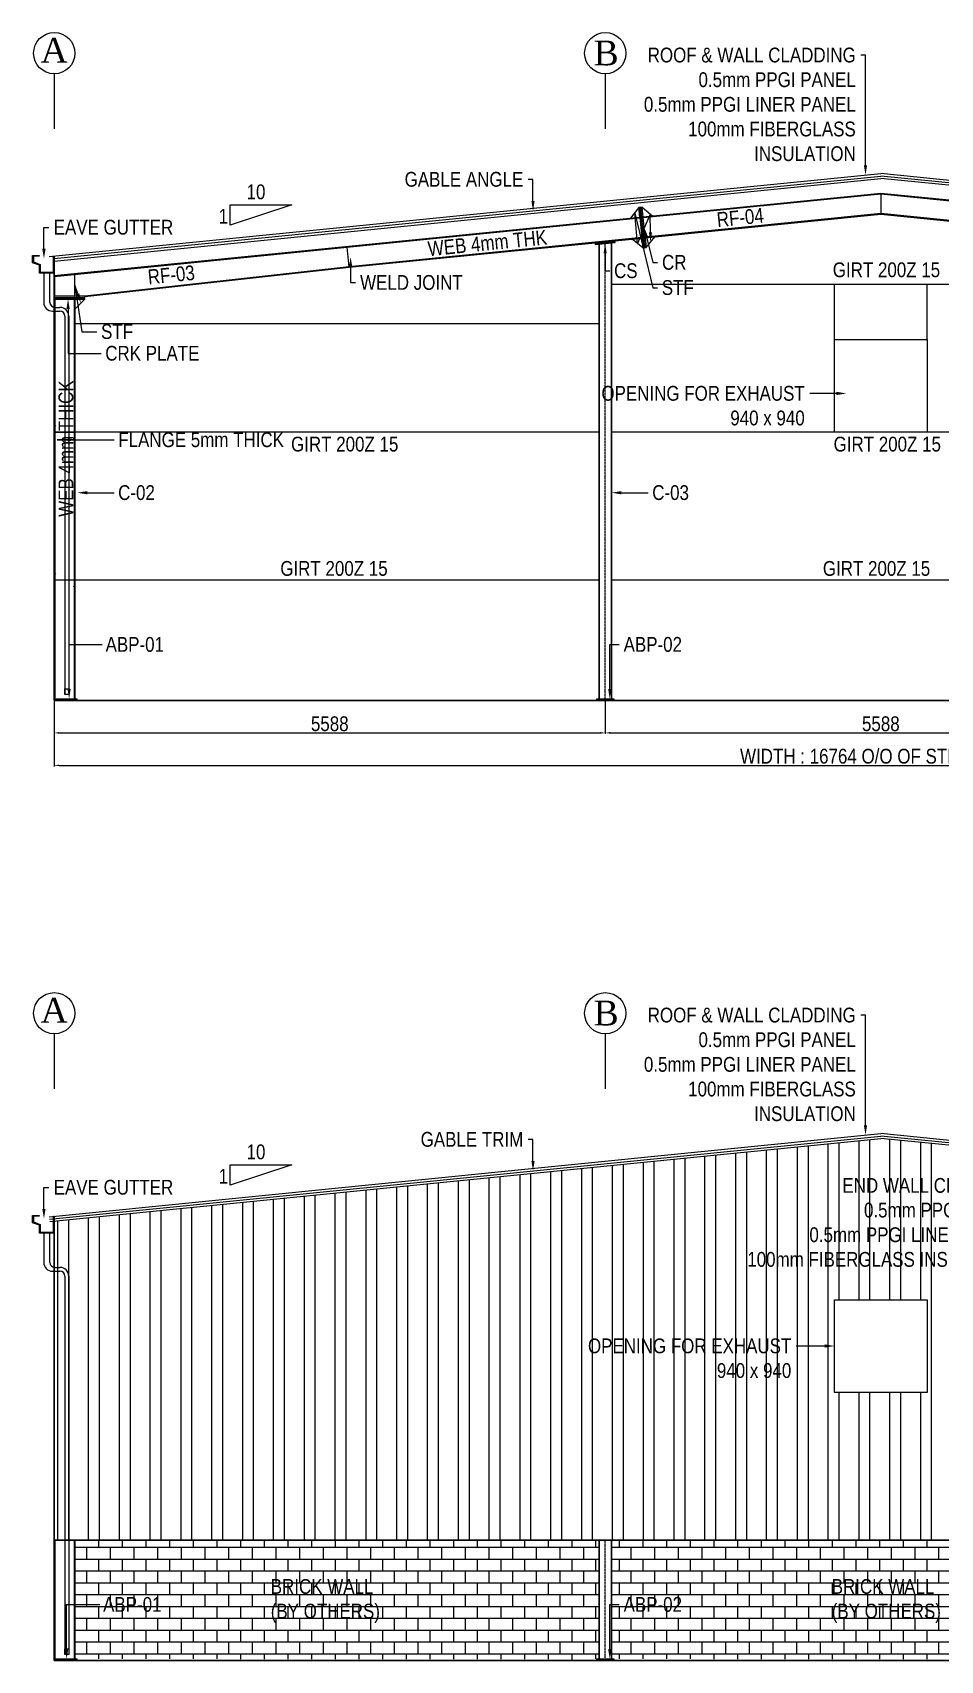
# Model space of a CAD drawing. Header units: millimetres. Extents: x 0 to 2669304, y -3314102 to 0.
# Drawn here: x 2424559 to 2433765, y -3232810 to -3216300 of the extents above; entities that cross this region are included whole.
import ezdxf
from ezdxf import colors
from ezdxf.entities.mleader import LeaderData, LeaderLine
from ezdxf.math import Vec2, Vec3

# ---------------------------------------------------------------- set-up
doc = ezdxf.new("R2010")
doc.units = ezdxf.units.MM
doc.header["$LTSCALE"] = 0.4
doc.header["$MEASUREMENT"] = 0
doc.header["$PDMODE"] = 34
doc.linetypes.add('CENTER', pattern=[2, 1.25, -0.25, 0.25, -0.25])
for name, color, linetype, lineweight in [('Base Plate', 114, 'Continuous', 20), ('brick HATCH', 23, 'Continuous', 5), ('CR Plate', 41, 'Continuous', 20), ('CRK Plate', 54, 'Continuous', 20), ('CS Plate', 30, 'Continuous', 18), ('Dim1', 147, 'Continuous', 20), ('EAVE GUTTER', 37, 'Continuous', 20), ('Grid', 202, 'CENTER', 18), ('Outer Line', 1, 'Continuous', 30), ('PLT', 34, 'Continuous', 15), ('Roof Sheet1', 253, 'Continuous', 0), ('Steel', 1, 'Continuous', 30)]:
    doc.layers.add(name, color=color, linetype=linetype, lineweight=lineweight)
for name, color, linetype in [('GABLE ANGLE', 165, 'Continuous'), ('Purlan', 46, 'Continuous'), ('stifners', 94, 'Continuous'), ('Thin', 6, 'Continuous'), ('Wall Panel', 76, 'Continuous'), ('Weld Joint', 140, 'Continuous')]:
    doc.layers.add(name, color=color, linetype=linetype)
doc.styles.add('style2', font='ARIALN.TTF')
doc.dimstyles.new('H.M.A', dxfattribs={"dimtxt": 37.0005, "dimasz": 20, "dimexe": 8, "dimexo": 10, "dimgap": 5, "dimtad": 3, "dimdec": 0, "dimrnd": 1, "dimzin": 0, "dimdsep": 46, "dimtxsty": 'style2', "dimcen": 0.09, "dimclrd": 152, "dimclre": 152, "dimclrt": 1, "dimadec": 0, "dimazin": 0, "dimtfac": 1, "dimtdec": 0, "dimtix": 1, "dimtmove": 1, "dimatfit": 3, "dimfxl": 0, "dimtolj": 1, "dimtzin": 0, "dimlwd": 5, "dimlwe": 5, "dimarcsym": 0})

# ---------------------------------------------------------------- blocks, each defined once
blk = doc.blocks.new('A$C252068E4')
at = {"layer": 'Purlan'}
h = blk.add_hatch(color=256, dxfattribs=at)
h.dxf.hatch_style = 1
h.paths.add_polyline_path([(70, 200), (10, 200), (0, 190), (1, 189), (11, 198), (68, 198), (68, 0), (128, 0), (138, 10), (137, 11), (128, 1), (70, 1)])
for p, q in [((10, 200), (0, 190)), ((1, 189), (0, 190)), ((11, 198), (1, 189)), ((10, 200), (70, 200)), ((11, 198), (68, 198)), ((68, 198), (68, 0)), ((70, 200), (70, 1)), ((70, 1), (128, 1)), ((128, 1), (137, 11)), ((128, 0), (138, 10)), ((138, 10), (137, 11)), ((68, 0), (128, 0))]:
    blk.add_line(p, q, dxfattribs=at)
blk = doc.blocks.new('*D758')
at = {"layer": 'Defpoints', "color": 0}
for p in [(2424779, -3223073), (2430367, -3223073), (2430367, -3223403)]:
    blk.add_point(p, dxfattribs=at)
at = {"layer": 'Dim1', "color": 152, "lineweight": 5}
for p, q in [((2424779, -3223083), (2424779, -3223413)), ((2430367, -3223083), (2430367, -3223413)), ((2424829, -3223403), (2430317, -3223403))]:
    blk.add_line(p, q, dxfattribs=at)
at = {"layer": 'Dim1', "color": 152}
for points in [[(2424829, -3223394), (2424829, -3223411), (2424779, -3223403)], [(2430317, -3223394), (2430317, -3223411), (2430367, -3223403)]]:
    blk.add_solid(points, dxfattribs=at)
at = {"layer": 'Dim1', "color": 1, "insert": (2427573, -3223311), "char_height": 150, "attachment_point": 5, "style": 'style2'}
blk.add_mtext('\\A1;5588', dxfattribs=at)
blk = doc.blocks.new('*D759')
at = {"layer": 'Defpoints', "color": 0}
for p in [(2430367, -3223073), (2435955, -3223073), (2435955, -3223403)]:
    blk.add_point(p, dxfattribs=at)
at = {"layer": 'Dim1', "color": 152, "lineweight": 5}
for p, q in [((2430367, -3223083), (2430367, -3223413)), ((2435955, -3223083), (2435955, -3223413)), ((2430417, -3223403), (2435905, -3223403))]:
    blk.add_line(p, q, dxfattribs=at)
at = {"layer": 'Dim1', "color": 152}
for points in [[(2430417, -3223394), (2430417, -3223411), (2430367, -3223403)], [(2435905, -3223394), (2435905, -3223411), (2435955, -3223403)]]:
    blk.add_solid(points, dxfattribs=at)
at = {"layer": 'Dim1', "color": 1, "insert": (2433161, -3223311), "char_height": 150, "attachment_point": 5, "style": 'style2'}
blk.add_mtext('\\A1;5588', dxfattribs=at)
blk = doc.blocks.new('*D757')
at = {"layer": 'Defpoints', "color": 0}
for p in [(2424779, -3223403), (2441543, -3223403), (2441543, -3223732)]:
    blk.add_point(p, dxfattribs=at)
at = {"layer": 'Dim1', "color": 152, "lineweight": 5}
for p, q in [((2424779, -3223413), (2424779, -3223742)), ((2441543, -3223413), (2441543, -3223742)), ((2424829, -3223732), (2441493, -3223732))]:
    blk.add_line(p, q, dxfattribs=at)
at = {"layer": 'Dim1', "color": 152}
for points in [[(2424829, -3223724), (2424829, -3223740), (2424779, -3223732)], [(2441493, -3223724), (2441493, -3223740), (2441543, -3223732)]]:
    blk.add_solid(points, dxfattribs=at)
at = {"layer": 'Dim1', "color": 1, "insert": (2433161, -3223640), "char_height": 150, "attachment_point": 5, "style": 'style2'}
blk.add_mtext('\\A1;WIDTH : 16764 O/O OF STEEL LINE', dxfattribs=at)

msp = doc.modelspace()

# ---------------------------------------------------------------- hatches: boundary and pattern name
at = {"layer": 'brick HATCH'}
h = msp.add_hatch(dxfattribs=at)
h.set_pattern_fill('AR-B816', color=256, scale=15)
h.set_pattern_definition([(0, (95550.79, -864302.17), (0, 120), []), (90, (95550.79, -864302.17), (-120, 120), [120, -120])])
h.paths.add_polyline_path([(2430304.5902, -3231591.0365), (2424989.0902, -3231591.0365), (2424989.0902, -3232794.0365), (2425014.0902, -3232794.0365), (2430264.5902, -3232799.119), (2430264.5902, -3232794.0365), (2430304.5902, -3232794.0365)])
h.paths.add_polyline_path([(2435892.5902, -3231591.0365), (2430429.5902, -3231591.0365), (2430429.5902, -3232794.0365), (2430469.5902, -3232794.0365), (2435852.5902, -3232801.8144), (2435852.5902, -3232794.0365), (2435892.5902, -3232794.0365)])
h.paths.add_polyline_path([(2441333.0902, -3231591.0365), (2436017.5902, -3231591.0365), (2436017.5902, -3232794.0365), (2436057.5902, -3232794.0365), (2441308.0902, -3232809.3511), (2441308.0902, -3232794.0365), (2441333.0902, -3232794.0365)])
h.paths.add_polyline_path([(2425253.0822, -3232399.2002), (2425920.4082, -3232399.2002), (2425920.4082, -3232086.9219), (2425253.0822, -3232086.9219)], flags=24)
h.paths.add_polyline_path([(2426924.4696, -3232471.5847), (2428109.1218, -3232471.5847), (2428109.1218, -3231906.6461), (2426924.4696, -3231906.6461)], flags=24)
h.paths.add_polyline_path([(2430519.634, -3232399.2002), (2431186.9601, -3232399.2002), (2431186.9601, -3232086.9219), (2430519.634, -3232086.9219)], flags=24)
h.paths.add_polyline_path([(2435144.122, -3232399.2002), (2435811.4481, -3232399.2002), (2435811.4481, -3232086.9219), (2435144.122, -3232086.9219)], flags=24)
h.paths.add_polyline_path([(2432612.914, -3232471.5847), (2433797.5661, -3232471.5847), (2433797.5661, -3231906.6461), (2432612.914, -3231906.6461)], flags=24)
h.paths.add_polyline_path([(2440433.3887, -3232399.2002), (2441100.7148, -3232399.2002), (2441100.7148, -3232086.9219), (2440433.3887, -3232086.9219)], flags=24)
h.paths.add_polyline_path([(2438218.5163, -3232471.5847), (2439403.1684, -3232471.5847), (2439403.1684, -3231906.6461), (2438218.5163, -3231906.6461)], flags=24)
at = {"layer": 'EAVE GUTTER'}
h = msp.add_hatch(color=256, dxfattribs=at)
h.dxf.hatch_style = 1
h.paths.add_polyline_path([(2424636.2852, -3218650.7761), (2424567.754, -3218625.5206), (2424567.754, -3218568.8487), (2424626.8375, -3218568.8487), (2424626.8375, -3218560.3797), (2424559.285, -3218560.3797), (2424559.285, -3218635.4349), (2424628.2967, -3218659.7067), (2424628.2967, -3218739.2998), (2424779.0902, -3218739.3014), (2424779.0902, -3218567.7377), (2424770.6212, -3218567.7377), (2424770.6212, -3218730.8325), (2424636.2852, -3218730.8325)])
h = msp.add_hatch(color=256, dxfattribs=at)
h.dxf.hatch_style = 1
h.paths.add_polyline_path([(2424636.2852, -3228387.5475), (2424567.754, -3228362.292), (2424567.754, -3228305.6201), (2424626.8375, -3228305.6201), (2424626.8375, -3228297.1511), (2424559.285, -3228297.1511), (2424559.285, -3228372.2063), (2424628.2967, -3228396.4781), (2424628.2967, -3228476.0712), (2424779.0902, -3228476.0728), (2424779.0902, -3228304.5091), (2424770.6212, -3228304.5091), (2424770.6212, -3228467.6039), (2424636.2852, -3228467.6039)])
at = {"layer": 'Wall Panel'}
h = msp.add_hatch(dxfattribs=at)
h.set_pattern_fill('STEEL', color=256, scale=2500, angle=45)
h.set_pattern_definition([(90, (95550.8, -864302.17), (-312.5, 6e-14), []), (90, (95440.3, -864191.68), (-312.5, 6e-14), [])])
h.paths.add_polyline_path([(2441543.0902, -3228354.7585), (2433161.0902, -3227516.5585), (2424779.0902, -3228354.7585), (2424779.0902, -3231591.0365), (2441543.0902, -3231591.0365)])
h.paths.add_polyline_path([(2433631.0902, -3230091.0365), (2432691.0902, -3230091.0365), (2432691.0902, -3229151.0365), (2433631.0902, -3229151.0365)], flags=16)
h.paths.add_polyline_path([(2437111.0902, -3230091.0365), (2437111.0902, -3229151.0365), (2438051.0902, -3229151.0365), (2438051.0902, -3230091.0365)], flags=16)
h.paths.add_polyline_path([(2439549.0902, -3230091.0365), (2439549.0902, -3229151.0365), (2440489.0902, -3229151.0365), (2440489.0902, -3230091.0365)], flags=16)
h.paths.add_polyline_path([(2430156.7856, -3230029.6313), (2432299.2481, -3230029.6313), (2432299.2481, -3229466.7391), (2430156.7856, -3229466.7391)], flags=24)
h.paths.add_polyline_path([(2434712.9415, -3229728.6506), (2436855.404, -3229728.6506), (2436855.404, -3229165.7583), (2434712.9415, -3229165.7583)], flags=24)
h.paths.add_polyline_path([(2431708.0042, -3228909.473), (2434561.6877, -3228909.473), (2434561.6877, -3227839.2138), (2431708.0042, -3227839.2138)], flags=24)

# ---------------------------------------------------------------- linework, layer by layer
at = {"layer": 'Base Plate'}
for points in [[(2424779.0902, -3223057.2651), (2425009.0902, -3223057.2651), (2425009.0902, -3223073.2651), (2424779.0902, -3223073.2651)], [(2430279.5902, -3223057.2651), (2430454.5902, -3223057.2651), (2430454.5902, -3223073.2651), (2430279.5902, -3223073.2651)], [(2424779.0902, -3232794.0365), (2425009.0902, -3232794.0365), (2425009.0902, -3232810.0365), (2424779.0902, -3232810.0365)], [(2430279.5902, -3232794.0365), (2430454.5902, -3232794.0365), (2430454.5902, -3232810.0365), (2430279.5902, -3232810.0365)]]:
    msp.add_lwpolyline(points, close=True, dxfattribs=at)
at = {"layer": 'CR Plate'}
for points in [[(2430724.0634, -3218073.7391), (2430708.1428, -3218075.3312), (2430748.9394, -3218483.2964), (2430764.86, -3218481.7044)], [(2430739.984, -3218072.1471), (2430724.0634, -3218073.7391), (2430764.86, -3218481.7044), (2430780.7806, -3218480.1123)]]:
    msp.add_lwpolyline(points, close=True, dxfattribs=at)
at = {"layer": 'CRK Plate'}
for points in [[(2425089.0902, -3218973.2601), (2424779.0902, -3218973.2601), (2424779.0902, -3218989.2601), (2425089.0902, -3218989.2601)], [(2425089.0902, -3218989.2601), (2424779.0902, -3218989.2601), (2424779.0902, -3219005.2601), (2425089.0902, -3219005.2601)]]:
    msp.add_lwpolyline(points, close=True, dxfattribs=at)
at = {"layer": 'CS Plate'}
for points in [[(2430467.2026, -3218418.0063), (2430466.0085, -3218406.0658), (2430263.3956, -3218426.3271), (2430264.5897, -3218438.2675)], [(2430468.3966, -3218429.9467), (2430467.2026, -3218418.0063), (2430264.5897, -3218438.2675), (2430265.7837, -3218450.208)]]:
    msp.add_lwpolyline(points, close=True, dxfattribs=at)
at = {"layer": 'EAVE GUTTER'}
for p, q in [((2424735.2447, -3219036.6349), (2424735.2443, -3218739.3009)), ((2424760.8883, -3219125.3804), (2424839.1903, -3219125.3804)), ((2424779.0902, -3219086.6349), (2424837.2654, -3219086.6349)), ((2424887.2654, -3219175.3804), (2424887.2654, -3223012.0422)), ((2424926.0109, -3219175.3804), (2424926.0109, -3223012.0422)), ((2424735.1382, -3228773.4063), (2424735.1379, -3228476.0723)), ((2424760.7819, -3228862.1518), (2424839.0838, -3228862.1518)), ((2424778.9837, -3228823.4063), (2424837.1589, -3228823.4063)), ((2424887.1589, -3228912.1518), (2424887.1589, -3232748.8136)), ((2424925.9044, -3228912.1518), (2424925.9044, -3232748.8136))]:
    msp.add_line(p, q, dxfattribs=at)
for points in [[(2424779.0902, -3218567.7377), (2424779.0902, -3218739.3014), (2424628.2967, -3218739.2998), (2424628.2967, -3218659.7067), (2424559.285, -3218635.4349), (2424559.285, -3218560.3797), (2424626.8375, -3218560.3797), (2424626.8375, -3218568.8487), (2424567.754, -3218568.8487), (2424567.754, -3218625.5206), (2424636.2852, -3218650.7761), (2424636.2852, -3218730.8325), (2424770.6212, -3218730.8325), (2424770.6212, -3218567.7377)], [(2424926.0109, -3223012.0422), (2424887.2654, -3223012.0422), (2424887.2654, -3222954.9784), (2424926.0109, -3222954.9784)], [(2424779.0902, -3228304.5091), (2424779.0902, -3228476.0728), (2424628.2967, -3228476.0712), (2424628.2967, -3228396.4781), (2424559.285, -3228372.2063), (2424559.285, -3228297.1511), (2424626.8375, -3228297.1511), (2424626.8375, -3228305.6201), (2424567.754, -3228305.6201), (2424567.754, -3228362.292), (2424636.2852, -3228387.5475), (2424636.2852, -3228467.6039), (2424770.6212, -3228467.6039), (2424770.6212, -3228304.5091)], [(2424925.9044, -3232748.8136), (2424887.1589, -3232748.8136), (2424887.1589, -3232691.7498), (2424925.9044, -3232691.7498)]]:
    msp.add_lwpolyline(points, close=True, dxfattribs=at)
for points in [[(2424672.1425, -3218739.3006), (2424672.1429, -3219036.6349)], [(2424672.0361, -3228476.072), (2424672.0365, -3228773.4063)]]:
    msp.add_lwpolyline(points, dxfattribs=at)
for centre, radius, start, end in [((2424760.8883, -3219036.6349), 88.7455, 180, 270), ((2424785.2447, -3219036.6349), 50, 180, 270), ((2424837.2654, -3219175.3804), 88.7455, 0, 90), ((2424837.2654, -3219175.3804), 50, 0, 90), ((2424760.7819, -3228773.4063), 88.7455, 180, 270), ((2424785.1382, -3228773.4063), 50, 180, 270), ((2424837.1589, -3228912.1518), 88.7455, 0, 90), ((2424837.1589, -3228912.1518), 50, 0, 90)]:
    msp.add_arc(centre, radius, start, end, dxfattribs=at)
at = {"layer": 'GABLE ANGLE'}
for p, q in [((2424779.0902, -3218592.8624), (2433161.0902, -3217754.6624)), ((2424779.0902, -3218617.9871), (2433161.0902, -3217779.7871)), ((2441543.0902, -3218592.8624), (2433161.0902, -3217754.6624)), ((2441543.0902, -3218617.9871), (2433161.0902, -3217779.7871)), ((2424731.5778, -3228334.385), (2433161.0902, -3227491.4338)), ((2424734.0654, -3228359.2609), (2433161.0902, -3227516.5585)), ((2441590.6026, -3228334.385), (2433161.0902, -3227491.4338)), ((2441588.115, -3228359.2609), (2433161.0902, -3227516.5585))]:
    msp.add_line(p, q, dxfattribs=at)
at = {"layer": 'Grid', "color": 202, "linetype": 'ByBlock'}
for p, q in [((2424779.0902, -3216718.5254), (2424779.0902, -3217277.6164)), ((2430367.0902, -3216718.5254), (2430367.0902, -3217277.6164)), ((2424779.0902, -3226455.2968), (2424779.0902, -3227014.3878)), ((2430367.0902, -3226455.2968), (2430367.0902, -3227014.3878))]:
    msp.add_line(p, q, dxfattribs=at)
at = {"layer": 'Grid'}
for p, q in [((2430367.0902, -3223057.2651), (2430367.0902, -3218440.0774)), ((2430367.0902, -3232794.0365), (2430367.0902, -3231591.0365))]:
    msp.add_line(p, q, dxfattribs=at)
at = {"layer": 'Grid', "color": 202, "linetype": 'ByBlock'}
for centre in [(2424779.0902, -3216509.1708), (2430367.0902, -3216509.1708), (2424779.0902, -3226245.9422), (2430367.0902, -3226245.9422)]:
    msp.add_circle(centre, 209.3546, dxfattribs=at)
at = {"layer": 'Outer Line'}
for p, q in [((2430749.9344, -3218171.6508), (2433161.0902, -3217930.5352)), ((2430750.4319, -3218176.626), (2433161.0902, -3217935.5601)), ((2435572.2459, -3218171.6508), (2433161.0902, -3217930.5352)), ((2435571.7484, -3218176.626), (2433161.0902, -3217935.5601)), ((2430770.3327, -3218375.6334), (2433161.0902, -3218136.5576)), ((2430770.8302, -3218380.6086), (2433161.0902, -3218141.5826)), ((2435551.8477, -3218375.6334), (2433161.0902, -3218136.5576)), ((2435551.3502, -3218380.6086), (2433161.0902, -3218141.5826)), ((2424779.0902, -3218768.7352), (2430718.0932, -3218174.8349)), ((2424779.0902, -3218773.7601), (2430718.5907, -3218179.8101)), ((2427769.3005, -3218675.7366), (2430738.4915, -3218378.8175)), ((2427769.798, -3218680.7118), (2430263.8931, -3218431.3023)), ((2430304.5902, -3223057.2651), (2430304.5902, -3218446.3274)), ((2430429.5902, -3223057.2651), (2430429.5902, -3218433.8274)), ((2430466.506, -3218411.041), (2430738.989, -3218383.7927)), ((2424779.0902, -3223073.2651), (2424779.0902, -3218567.7377)), ((2425089.0902, -3218973.2601), (2427769.3005, -3218675.7366)), ((2425089.0902, -3218978.2851), (2427769.798, -3218680.7118)), ((2424779.0902, -3219005.2601), (2424779.0902, -3223057.2651)), ((2424784.0902, -3223057.2651), (2424784.0902, -3219005.2601)), ((2424984.0902, -3223057.2651), (2424984.0902, -3219005.2601)), ((2424989.0902, -3223057.2651), (2424989.0902, -3219005.2601)), ((2441543.0902, -3223073.2651), (2424779.0902, -3223073.2651)), ((2424779.0902, -3232810.0365), (2424779.0902, -3228304.5091)), ((2424779.0902, -3231591.0365), (2424779.0902, -3232794.0365)), ((2441543.0902, -3231591.0365), (2424779.0902, -3231591.0365)), ((2424784.0902, -3232794.0365), (2424784.0902, -3231591.0365)), ((2424984.0902, -3232794.0365), (2424984.0902, -3231591.0365)), ((2424989.0902, -3232794.0365), (2424989.0902, -3231591.0365)), ((2430304.5902, -3232794.0365), (2430304.5902, -3231591.0365)), ((2430429.5902, -3232794.0365), (2430429.5902, -3231591.0365)), ((2441543.0902, -3232810.0365), (2424779.0902, -3232810.0365))]:
    msp.add_line(p, q, dxfattribs=at)
at = {"layer": 'PLT'}
msp.add_lwpolyline([(2424784.0902, -3218773.2601), (2424779.0902, -3218773.7601), (2424779.0902, -3218973.2601), (2424784.0902, -3218973.2601)], close=True, dxfattribs=at)
at = {"layer": 'Purlan', "linetype": 'ByBlock'}
for p, q in [((2435892.5902, -3218854.2651), (2430429.5902, -3218854.2651)), ((2432691.0902, -3219414.2651), (2432691.0902, -3218854.2651)), ((2433631.0902, -3219414.2651), (2433631.0902, -3218854.2651)), ((2430304.5902, -3219254.2651), (2424989.0902, -3219254.2651)), ((2430304.5902, -3220354.2651), (2424989.0902, -3220354.2651)), ((2435892.5902, -3220354.2651), (2430429.5902, -3220354.2651)), ((2430304.5902, -3221854.2651), (2424989.0902, -3221854.2651)), ((2435892.5902, -3221854.2651), (2430429.5902, -3221854.2651))]:
    msp.add_line(p, q, dxfattribs=at)
for points in [[(2432691.0902, -3219414.2651), (2433631.0902, -3219414.2651), (2433631.0902, -3220354.2651), (2432691.0902, -3220354.2651)], [(2432691.0902, -3229151.0365), (2433631.0902, -3229151.0365), (2433631.0902, -3230091.0365), (2432691.0902, -3230091.0365)]]:
    msp.add_lwpolyline(points, close=True, dxfattribs=at)
at = {"layer": 'Roof Sheet1'}
for p, q in [((2424729.0902, -3218572.7377), (2433161.0902, -3217729.5377)), ((2441593.0902, -3218572.7377), (2433161.0902, -3217729.5377)), ((2424729.0902, -3228309.5091), (2433161.0902, -3227466.3091)), ((2441593.0902, -3228309.5091), (2433161.0902, -3227466.3091))]:
    msp.add_line(p, q, dxfattribs=at)
at = {"layer": 'stifners'}
for points in [[(2430618.5895, -3218184.7853), (2430718.0932, -3218174.8349), (2430708.1428, -3218075.3312)], [(2430849.4381, -3218161.7004), (2430749.9344, -3218171.6508), (2430739.984, -3218072.1471)], [(2430639.4853, -3218393.7431), (2430738.989, -3218383.7927), (2430748.9394, -3218483.2964)], [(2430870.3339, -3218370.6582), (2430770.8302, -3218380.6086), (2430780.7806, -3218480.1123)], [(2424989.0902, -3218754.7701), (2424984.0902, -3218755.2701), (2424984.0902, -3218973.2601), (2424989.0902, -3218973.2601)], [(2425089.0902, -3219005.2601), (2424989.0902, -3219005.2601), (2424989.0902, -3219105.2601)]]:
    msp.add_lwpolyline(points, close=True, dxfattribs=at)
at = {"layer": 'Thin', "color": 7, "lineweight": 5}
for points in [[(2426562.379, -3218253.561), (2426562.379, -3218045.591), (2427186.7639, -3218045.591)], [(2426562.379, -3227990.3324), (2426562.379, -3227782.3624), (2427186.7639, -3227782.3624)]]:
    msp.add_lwpolyline(points, close=True, dxfattribs=at)
at = {"layer": 'Weld Joint'}
for p, q in [((2433161.0902, -3217930.5352), (2433161.0902, -3218141.5826)), ((2427769.798, -3218680.7118), (2427749.3998, -3218476.7292))]:
    msp.add_line(p, q, dxfattribs=at)

# ---------------------------------------------------------------- block references
at = {"layer": 'Steel', "xscale": -1, "rotation": 270.0000000000479}
for p in [(2424785.0905, -3220422.6678), (2424785.0905, -3221922.6678)]:
    msp.add_blockref('A$C252068E4', p, dxfattribs=at)

# ---------------------------------------------------------------- texts
at = {"layer": 'Thin', "color": 7, "lineweight": 5, "style": 'style2'}
for s, insert, char_height, attachment_point in [('{\\fTimes New Roman|b0|i0|c0|p18;A}', (2424778.7316, -3216352.5477), 252, 2), ('{\\fTimes New Roman|b0|i0|c0|p18;B}', (2430376.0358, -3216381.1556), 252, 2), ('10', (2426729.3459, -3217840.0255), 150, 1), ('1', (2426447.091, -3218087.8823), 150, 1), ('GIRT 200Z 15', (2433218.1151, -3218630.8615), 150, 2), ('GIRT 200Z 15', (2427724.4931, -3220398.8265), 150, 2), ('GIRT 200Z 15', (2433226.2427, -3220398.8265), 150, 2), ('GIRT 200Z 15', (2427615.7293, -3221659.7321), 150, 2), ('GIRT 200Z 15', (2433117.4788, -3221659.7321), 150, 2), ('{\\fTimes New Roman|b0|i0|c0|p18;A}', (2424778.7316, -3226089.3191), 252, 2), ('{\\fTimes New Roman|b0|i0|c0|p18;B}', (2430376.0358, -3226117.927), 252, 2), ('10', (2426729.3459, -3227576.7969), 150, 1), ('1', (2426447.091, -3227824.6537), 150, 1), ('BRICK WALL\\P(BY OTHERS)', (2426974.6572, -3231984.6645), 150, 1), ('BRICK WALL\\P(BY OTHERS)', (2432663.1016, -3231984.6645), 150, 1)]:
    msp.add_mtext(s, dxfattribs=dict(at, insert=insert, char_height=char_height, attachment_point=attachment_point))
at = {"layer": 'Thin', "color": 7, "lineweight": 5, "char_height": 150, "attachment_point": 2, "rotation": 5.71059314, "style": 'style2'}
for s, insert, width in [('RF-04', (2431728.0433, -3218100.946), 450.196957), ('WEB 4mm THK', (2429163.6921, -3218359.3428), 1420.368378), ('RF-03', (2425958.2109, -3218681.512), 450.196957)]:
    msp.add_mtext(s, dxfattribs=dict(at, insert=insert, width=width))
at = {"layer": 'Thin', "color": 7, "lineweight": 5, "insert": (2424822.4373, -3220519.201), "char_height": 150, "attachment_point": 2, "rotation": 90, "style": 'style2'}
msp.add_mtext('WEB 4mm THICK', dxfattribs=at)
at = {"layer": 'Thin', "color": 7, "lineweight": 5, "insert": (2434584.9702, -3227917.2322), "char_height": 150, "width": 2896.155663, "attachment_point": 3, "style": 'style2'}
msp.add_mtext('END WALL CLADDING\\P0.5mm PPGI PANEL\\P0.5mm PPGI LINER PANEL\\P100mm FIBERGLASS INSULATION', dxfattribs=at)

# ---------------------------------------------------------------- dimensions: what is measured, and where the dimension line sits
at = {"layer": 'Dim1'}
dim = msp.add_linear_dim(base=(2441543.0902, -3223732.1373), p1=(2424779.0902, -3223402.7012), p2=(2441543.0902, -3223402.7012), text='WIDTH : <> O/O OF STEEL LINE', dimstyle='H.M.A', override={"dimtxt": 150, "dimasz": 50, "dimexe": 10, "dimgap": 15}, dxfattribs=at)
dim.commit()
dim.dimension.update_dxf_attribs({"geometry": '*D757', "text_midpoint": (2433161.0902, -3223639.5282)})
for base, p1, p2, picture, middle in [((2430367.0902, -3223402.7012), (2424779.0902, -3223073.2651), (2430367.0902, -3223073.2651), '*D758', (2427573.0902, -3223311.1153)), ((2435955.0902, -3223402.7012), (2430367.0902, -3223073.2651), (2435955.0902, -3223073.2651), '*D759', (2433161.0902, -3223311.1153))]:
    dim = msp.add_linear_dim(base=base, p1=p1, p2=p2, dimstyle='H.M.A', override={"dimtxt": 150, "dimasz": 50, "dimexe": 10, "dimgap": 15}, dxfattribs=at)
    dim.commit()
    dim.dimension.update_dxf_attribs({"geometry": picture, "text_midpoint": middle})

# ---------------------------------------------------------------- leaders
at = {"layer": 'Thin', "color": 7, "lineweight": 5}
ml = msp.add_multileader_mtext('Standard', dxfattribs=at)
ml.set_content('ROOF & WALL CLADDING\\P0.5mm PPGI PANEL\\P0.5mm PPGI LINER PANEL\\P100mm FIBERGLASS INSULATION', color=7, style='style2')
ml.set_leader_properties(color=215)
ml.build(insert=Vec2(0, 0))
ml.multileader.update_dxf_attribs({"dogleg_length": 150, "arrow_head_size": 100})
ctx = ml.context
ctx.base_point, ctx.char_height, ctx.arrow_head_size, ctx.landing_gap_size, ctx.plane_origin = Vec3(2430721.5066, -3216529.0076), 150, 100, 50, Vec3(2518232.2102, -3209774.6013)
ctx.text_align_type = 2
notes = []
notes.append((ctx, [(1, (1, 1, 0), (2433005.5376, -3216529.0076), (-1, 0), 48.7308, [(0, [(2433005.5376, -3217745.0929)], 0, [])])]))
ctx.mtext.insert, ctx.mtext.width, ctx.mtext.alignment, ctx.mtext.flow_direction = Vec3(2432906.8067, -3216452.7286), 2197.739066, 3, 5
ml = msp.add_multileader_mtext('Standard', dxfattribs=at)
ml.set_content('GABLE ANGLE', color=7, style='style2')
ml.set_leader_properties(color=215)
ml.build(insert=Vec2(0, 0))
ml.multileader.update_dxf_attribs({"dogleg_length": 150, "arrow_head_size": 100})
ctx = ml.context
ctx.base_point, ctx.char_height, ctx.arrow_head_size, ctx.landing_gap_size, ctx.plane_origin = Vec3(2428300.4912, -3217789.3754), 150, 100, 50, Vec3(2514860.5469, -3210136.8923)
ctx.text_align_type = 2
notes.append((ctx, [(1, (1, 1, 0), (2429633.8742, -3217789.3754), (-1, 0), 48.7308, [(0, [(2429633.8742, -3218107.384)], 0, [])])]))
ctx.mtext.insert, ctx.mtext.alignment, ctx.mtext.flow_direction = Vec3(2429535.1433, -3217713.0964), 3, 5
ml = msp.add_multileader_mtext('Standard', dxfattribs=at)
ml.set_content('STF', color=7, style='style2')
ml.set_leader_properties(color=215)
ml.build(insert=Vec2(0, 0))
ml.multileader.update_dxf_attribs({"dogleg_length": 150, "arrow_head_size": 100})
ctx = ml.context
ctx.base_point, ctx.char_height, ctx.arrow_head_size, ctx.landing_gap_size, ctx.plane_origin = Vec3(2430897.3328, -3218887.2972), 150, 100, 50, Vec3(2345817.6093, -3211043.8325)
ctx.text_align_type = 1
notes.append((ctx, [(1, (1, 1, 0), (2430848.602, -3218887.2972), (1, 0), 48.7308, [(3, [(2430825.5572, -3218425.3853), (2430823.601, -3218140.5609), (2430694.2123, -3218438.5197), (2430666.9589, -3218132.9977)], 0, [])])]))
ctx.mtext.insert, ctx.mtext.alignment, ctx.mtext.flow_direction = Vec3(2431101.9372, -3218811.0183), 2, 5
ml = msp.add_multileader_mtext('Standard', dxfattribs=at)
ml.set_content('EAVE GUTTER', color=7, style='style2')
ml.set_leader_properties(color=215)
ml.build(insert=Vec2(0, 0))
ml.multileader.update_dxf_attribs({"dogleg_length": 150, "arrow_head_size": 100})
ctx = ml.context
ctx.base_point, ctx.char_height, ctx.arrow_head_size, ctx.landing_gap_size, ctx.plane_origin = Vec3(2424723.5188, -3218275.267), 150, 100, 50, Vec3(2339448.1153, -3210622.7839)
notes.append((ctx, [(1, (1, 1, 0), (2424674.788, -3218275.267), (1, 0), 48.7308, [(0, [(2424674.788, -3218593.2756)], 0, [])])]))
ctx.mtext.insert, ctx.mtext.flow_direction = Vec3(2424773.5188, -3218198.988), 5
ml = msp.add_multileader_mtext('Standard', dxfattribs=at)
ml.set_content('CR', color=7, style='style2')
ml.set_leader_properties(color=215)
ml.build(insert=Vec2(0, 0))
ml.multileader.update_dxf_attribs({"dogleg_length": 150, "arrow_head_size": 100})
ctx = ml.context
ctx.base_point, ctx.char_height, ctx.arrow_head_size, ctx.landing_gap_size, ctx.plane_origin = Vec3(2430897.3328, -3218631.4179), 150, 100, 50, Vec3(2345817.6093, -3210787.9532)
ctx.text_align_type = 1
notes.append((ctx, [(1, (1, 1, 0), (2430848.602, -3218631.4179), (1, 0), 48.7308, [(3, [(2430760.3823, -3218276.1297)], 0, [])])]))
ctx.mtext.insert, ctx.mtext.alignment, ctx.mtext.flow_direction = Vec3(2431066.0743, -3218555.1389), 2, 5
ml = msp.add_multileader_mtext('Standard', dxfattribs=at)
ml.set_content('CS', color=7, style='style2')
ml.set_leader_properties(color=215)
ml.build(insert=Vec2(0, 0))
ml.multileader.update_dxf_attribs({"dogleg_length": 150, "arrow_head_size": 100})
ctx = ml.context
ctx.base_point, ctx.char_height, ctx.arrow_head_size, ctx.landing_gap_size, ctx.plane_origin = Vec3(2430414.3941, -3218716.3254), 150, 100, 50, Vec3(2345397.8893, -3210969.8635)
ctx.text_align_type = 1
notes.append((ctx, [(1, (1, 1, 0), (2430365.6633, -3218716.3254), (1, 0), 48.7308, [(3, [(2430365.6633, -3218440.22)], 0, [])])]))
ctx.mtext.insert, ctx.mtext.alignment, ctx.mtext.flow_direction = Vec3(2430575.1547, -3218640.0464), 2, 5
ml = msp.add_multileader_mtext('Standard', dxfattribs=at)
ml.set_content('WELD JOINT', color=7, style='style2')
ml.set_leader_properties(color=215)
ml.build(insert=Vec2(0, 0))
ml.multileader.update_dxf_attribs({"dogleg_length": 150, "arrow_head_size": 100})
ctx = ml.context
ctx.base_point, ctx.char_height, ctx.arrow_head_size, ctx.landing_gap_size, ctx.plane_origin = Vec3(2427833.3307, -3218835.3002), 150, 100, 50, Vec3(2342557.9272, -3211182.8171)
ctx.text_align_type = 1
notes.append((ctx, [(1, (1, 1, 0), (2427784.5998, -3218835.3002), (1, 0), 48.7308, [(0, [(2427784.5998, -3218576.2204)], 0, [])])]))
ctx.mtext.insert, ctx.mtext.alignment, ctx.mtext.flow_direction = Vec3(2428400.8614, -3218759.0212), 2, 5
ml = msp.add_multileader_mtext('Standard', dxfattribs=at)
ml.set_content('STF', color=7, style='style2')
ml.set_leader_properties(color=215)
ml.build(insert=Vec2(0, 0))
ml.multileader.update_dxf_attribs({"dogleg_length": 150, "arrow_head_size": 100})
ctx = ml.context
ctx.base_point, ctx.char_height, ctx.arrow_head_size, ctx.landing_gap_size, ctx.plane_origin = Vec3(2425211.5779, -3219333.5047), 150, 100, 50, Vec3(2339645.3548, -3226519.0326)
ctx.text_align_type = 1
notes.append((ctx, [(1, (1, 1, 0), (2425057.9958, -3219333.5047), (1, 0), 153.582, [(1, [(2425048.847, -3219045.5033), (2424989.0902, -3218861.515)], 0, [])])]))
ctx.mtext.insert, ctx.mtext.alignment, ctx.mtext.flow_direction = Vec3(2425416.1822, -3219257.2257), 2, 5
ml = msp.add_multileader_mtext('Standard', dxfattribs=at)
ml.set_content('CRK PLATE', color=7, style='style2')
ml.set_leader_properties(color=215)
ml.build(insert=Vec2(0, 0))
ml.multileader.update_dxf_attribs({"dogleg_length": 150, "arrow_head_size": 100})
ctx = ml.context
ctx.base_point, ctx.char_height, ctx.arrow_head_size, ctx.landing_gap_size, ctx.plane_origin = Vec3(2425255.2351, -3219553.5309), 150, 100, 50, Vec3(2339692.594, -3227049.9353)
ctx.text_align_type = 1
notes.append((ctx, [(1, (1, 1, 0), (2424919.2667, -3219553.5309), (1, 0), 335.9684, [(0, [(2424919.2667, -3219002.76)], 0, [])])]))
ctx.mtext.insert, ctx.mtext.alignment, ctx.mtext.flow_direction = Vec3(2425773.9084, -3219477.2519), 2, 5
ml = msp.add_multileader_mtext('Standard', dxfattribs=at)
ml.set_content('OPENING FOR EXHAUST\\P940 x 940', color=7, style='style2')
ml.set_leader_properties(color=215)
ml.build(insert=Vec2(0, 0))
ml.multileader.update_dxf_attribs({"dogleg_length": 150, "arrow_head_size": 100})
ctx = ml.context
ctx.base_point, ctx.char_height, ctx.arrow_head_size, ctx.landing_gap_size, ctx.plane_origin = Vec3(2430289.1386, -3219959.8736), 150, 100, 50, Vec3(2517714.815, -3212463.4692)
ctx.text_align_type = 2
notes.append((ctx, [(1, (1, 1, 0), (2432488.1423, -3219959.8736), (-1, 0), 48.7308, [(0, [(2432811.0902, -3219959.8736)], 0, [])])]))
ctx.mtext.insert, ctx.mtext.alignment, ctx.mtext.flow_direction = Vec3(2432389.4115, -3219883.5946), 3, 5
ml = msp.add_multileader_mtext('Standard', dxfattribs=at)
ml.set_content('FLANGE 5mm THICK', color=7, style='style2')
ml.set_leader_properties(color=215)
ml.build(insert=Vec2(0, 0))
ml.multileader.update_dxf_attribs({"dogleg_length": 150, "arrow_head_size": 100})
ctx = ml.context
ctx.base_point, ctx.char_height, ctx.arrow_head_size, ctx.landing_gap_size, ctx.plane_origin = Vec3(2425385.7698, -3220430.5809), 150, 100, 50, Vec3(2340110.3663, -3212934.1765)
ctx.text_align_type = 1
notes.append((ctx, [(1, (1, 1, 0), (2425337.039, -3220430.5809), (1, 0), 48.7308, [(1, [(2425014.0911, -3220429.9547), (2424809.0911, -3220430.5809)], 0, [])])]))
ctx.mtext.insert, ctx.mtext.alignment, ctx.mtext.flow_direction = Vec3(2426268.5972, -3220354.3019), 2, 5
ml = msp.add_multileader_mtext('Standard', dxfattribs=at)
ml.set_content('C-02', color=7, style='style2')
ml.set_leader_properties(color=215)
ml.build(insert=Vec2(0, 0))
ml.multileader.update_dxf_attribs({"dogleg_length": 150, "arrow_head_size": 100})
ctx = ml.context
ctx.base_point, ctx.char_height, ctx.arrow_head_size, ctx.landing_gap_size, ctx.plane_origin = Vec3(2425385.7698, -3220966.8694), 150, 100, 50, Vec3(2340110.3663, -3213470.465)
ctx.text_align_type = 1
notes.append((ctx, [(1, (1, 1, 0), (2425337.039, -3220966.8694), (1, 0), 48.7308, [(0, [(2425014.0911, -3220966.8694)], 0, [])])]))
ctx.mtext.insert, ctx.mtext.alignment, ctx.mtext.flow_direction = Vec3(2425613.2937, -3220890.5904), 2, 5
ml = msp.add_multileader_mtext('Standard', dxfattribs=at)
ml.set_content('C-03', color=7, style='style2')
ml.set_leader_properties(color=215)
ml.build(insert=Vec2(0, 0))
ml.multileader.update_dxf_attribs({"dogleg_length": 150, "arrow_head_size": 100})
ctx = ml.context
ctx.base_point, ctx.char_height, ctx.arrow_head_size, ctx.landing_gap_size, ctx.plane_origin = Vec3(2430801.2689, -3220966.8694), 150, 100, 50, Vec3(2345525.8654, -3213470.465)
ctx.text_align_type = 1
notes.append((ctx, [(1, (1, 1, 0), (2430752.538, -3220966.8694), (1, 0), 48.7308, [(0, [(2430429.5902, -3220966.8694)], 0, [])])]))
ctx.mtext.insert, ctx.mtext.alignment, ctx.mtext.flow_direction = Vec3(2431029.2532, -3220890.5904), 2, 5
ml = msp.add_multileader_mtext('Standard', dxfattribs=at)
ml.set_content('ABP-01', color=7, style='style2')
ml.set_leader_properties(color=215)
ml.build(insert=Vec2(0, 0))
ml.multileader.update_dxf_attribs({"dogleg_length": 150, "arrow_head_size": 100})
ctx = ml.context
ctx.base_point, ctx.char_height, ctx.arrow_head_size, ctx.landing_gap_size, ctx.plane_origin = Vec3(2425265.7878, -3222506.4943), 150, 100, 50, Vec3(2339703.1467, -3215010.0898)
ctx.text_align_type = 1
notes.append((ctx, [(1, (1, 1, 0), (2424929.8193, -3222506.4943), (1, 0), 335.9684, [(0, [(2424929.8193, -3223057.2651)], 0, [])])]))
ctx.mtext.insert, ctx.mtext.alignment, ctx.mtext.flow_direction = Vec3(2425595.9378, -3222430.2153), 2, 5
ml = msp.add_multileader_mtext('Standard', dxfattribs=at)
ml.set_content('ABP-02', color=7, style='style2')
ml.set_leader_properties(color=215)
ml.build(insert=Vec2(0, 0))
ml.multileader.update_dxf_attribs({"dogleg_length": 150, "arrow_head_size": 100})
ctx = ml.context
ctx.base_point, ctx.char_height, ctx.arrow_head_size, ctx.landing_gap_size, ctx.plane_origin = Vec3(2430507.3387, -3222506.4943), 150, 100, 50, Vec3(2345185.653, -3215010.0898)
ctx.text_align_type = 1
notes.append((ctx, [(1, (1, 1, 0), (2430412.3256, -3222506.4943), (1, 0), 95.0131, [(0, [(2430412.3256, -3223057.2651)], 0, [])])]))
ctx.mtext.insert, ctx.mtext.alignment, ctx.mtext.flow_direction = Vec3(2430848.8462, -3222430.2153), 2, 5
ml = msp.add_multileader_mtext('Standard', dxfattribs=at)
ml.set_content('ROOF & WALL CLADDING\\P0.5mm PPGI PANEL\\P0.5mm PPGI LINER PANEL\\P100mm FIBERGLASS INSULATION', color=7, style='style2')
ml.set_leader_properties(color=215)
ml.build(insert=Vec2(0, 0))
ml.multileader.update_dxf_attribs({"dogleg_length": 150, "arrow_head_size": 100})
ctx = ml.context
ctx.base_point, ctx.char_height, ctx.arrow_head_size, ctx.landing_gap_size, ctx.plane_origin = Vec3(2430721.5066, -3226265.779), 150, 100, 50, Vec3(2518232.2102, -3219511.3727)
ctx.text_align_type = 2
notes.append((ctx, [(1, (1, 1, 0), (2433005.5376, -3226265.779), (-1, 0), 48.7308, [(0, [(2433005.5376, -3227481.8643)], 0, [])])]))
ctx.mtext.insert, ctx.mtext.width, ctx.mtext.alignment, ctx.mtext.flow_direction = Vec3(2432906.8067, -3226189.5), 2197.739066, 3, 5
ml = msp.add_multileader_mtext('Standard', dxfattribs=at)
ml.set_content('GABLE TRIM', color=7, style='style2')
ml.set_leader_properties(color=215)
ml.build(insert=Vec2(0, 0))
ml.multileader.update_dxf_attribs({"dogleg_length": 150, "arrow_head_size": 100})
ctx = ml.context
ctx.base_point, ctx.char_height, ctx.arrow_head_size, ctx.landing_gap_size, ctx.plane_origin = Vec3(2428466.76, -3227526.1468), 150, 100, 50, Vec3(2514860.5469, -3219873.6637)
ctx.text_align_type = 2
notes.append((ctx, [(1, (1, 1, 0), (2429633.8742, -3227526.1468), (-1, 0), 48.7308, [(0, [(2429633.8742, -3227844.1554)], 0, [])])]))
ctx.mtext.insert, ctx.mtext.alignment, ctx.mtext.flow_direction = Vec3(2429535.1433, -3227449.8678), 3, 5
ml = msp.add_multileader_mtext('Standard', dxfattribs=at)
ml.set_content('EAVE GUTTER', color=7, style='style2')
ml.set_leader_properties(color=215)
ml.build(insert=Vec2(0, 0))
ml.multileader.update_dxf_attribs({"dogleg_length": 150, "arrow_head_size": 100})
ctx = ml.context
ctx.base_point, ctx.char_height, ctx.arrow_head_size, ctx.landing_gap_size, ctx.plane_origin = Vec3(2424723.5188, -3228012.0384), 150, 100, 50, Vec3(2339448.1153, -3220359.5553)
notes.append((ctx, [(1, (1, 1, 0), (2424674.788, -3228012.0384), (1, 0), 48.7308, [(0, [(2424674.788, -3228330.047)], 0, [])])]))
ctx.mtext.insert, ctx.mtext.flow_direction = Vec3(2424773.5188, -3227935.7594), 5
ml = msp.add_multileader_mtext('Standard', dxfattribs=at)
ml.set_content('OPENING FOR EXHAUST\\P940 x 940', color=7, style='style2')
ml.set_leader_properties(color=215)
ml.build(insert=Vec2(0, 0))
ml.multileader.update_dxf_attribs({"dogleg_length": 150, "arrow_head_size": 100})
ctx = ml.context
ctx.base_point, ctx.char_height, ctx.arrow_head_size, ctx.landing_gap_size, ctx.plane_origin = Vec3(2430152.9827, -3229621.0365), 150, 100, 50, Vec3(2517578.6591, -3222124.6321)
ctx.text_align_type = 2
notes.append((ctx, [(1, (1, 1, 0), (2432351.9864, -3229621.0365), (-1, 0), 48.7308, [(0, [(2432691.0902, -3229621.0365)], 0, [])])]))
ctx.mtext.insert, ctx.mtext.alignment, ctx.mtext.flow_direction = Vec3(2432253.2556, -3229544.7575), 3, 5
ml = msp.add_multileader_mtext('Standard', dxfattribs=at)
ml.set_content('ABP-01', color=7, style='style2')
ml.set_leader_properties(color=215)
ml.build(insert=Vec2(0, 0))
ml.multileader.update_dxf_attribs({"dogleg_length": 150, "arrow_head_size": 100})
ctx = ml.context
ctx.base_point, ctx.char_height, ctx.arrow_head_size, ctx.landing_gap_size, ctx.plane_origin = Vec3(2425240.7868, -3232243.2657), 150, 100, 50, Vec3(2339703.1467, -3224746.8612)
ctx.text_align_type = 1
notes.append((ctx, [(1, (1, 1, 0), (2424904.8184, -3232243.2657), (1, 0), 335.9684, [(0, [(2424904.8184, -3232794.0365)], 0, [])])]))
ctx.mtext.insert, ctx.mtext.alignment, ctx.mtext.flow_direction = Vec3(2425570.9369, -3232166.9867), 2, 5
ml = msp.add_multileader_mtext('Standard', dxfattribs=at)
ml.set_content('ABP-02', color=7, style='style2')
ml.set_leader_properties(color=215)
ml.build(insert=Vec2(0, 0))
ml.multileader.update_dxf_attribs({"dogleg_length": 150, "arrow_head_size": 100})
ctx = ml.context
ctx.base_point, ctx.char_height, ctx.arrow_head_size, ctx.landing_gap_size, ctx.plane_origin = Vec3(2430507.3387, -3232243.2657), 150, 100, 50, Vec3(2345185.653, -3224746.8612)
ctx.text_align_type = 1
notes.append((ctx, [(1, (1, 1, 0), (2430412.3256, -3232243.2657), (1, 0), 95.0131, [(0, [(2430412.3256, -3232794.0365)], 0, [])])]))
ctx.mtext.insert, ctx.mtext.alignment, ctx.mtext.flow_direction = Vec3(2430848.8462, -3232166.9867), 2, 5
for ctx, leaders in notes:
    for number, flags, end, landing, length, lines in leaders:
        leader = LeaderData()
        leader.index, (leader.has_last_leader_line, leader.has_dogleg_vector, leader.attachment_direction) = number, flags
        leader.last_leader_point, leader.dogleg_vector, leader.dogleg_length = Vec3(end), Vec3(landing), length
        for number, points, colour, breaks in lines:
            line = LeaderLine()
            line.index, line.vertices, line.color, line.breaks = number, Vec3.list(points), colors.encode_raw_color(colour), breaks
            leader.lines.append(line)
        ctx.leaders.append(leader)

doc.saveas('drawing.dxf')
